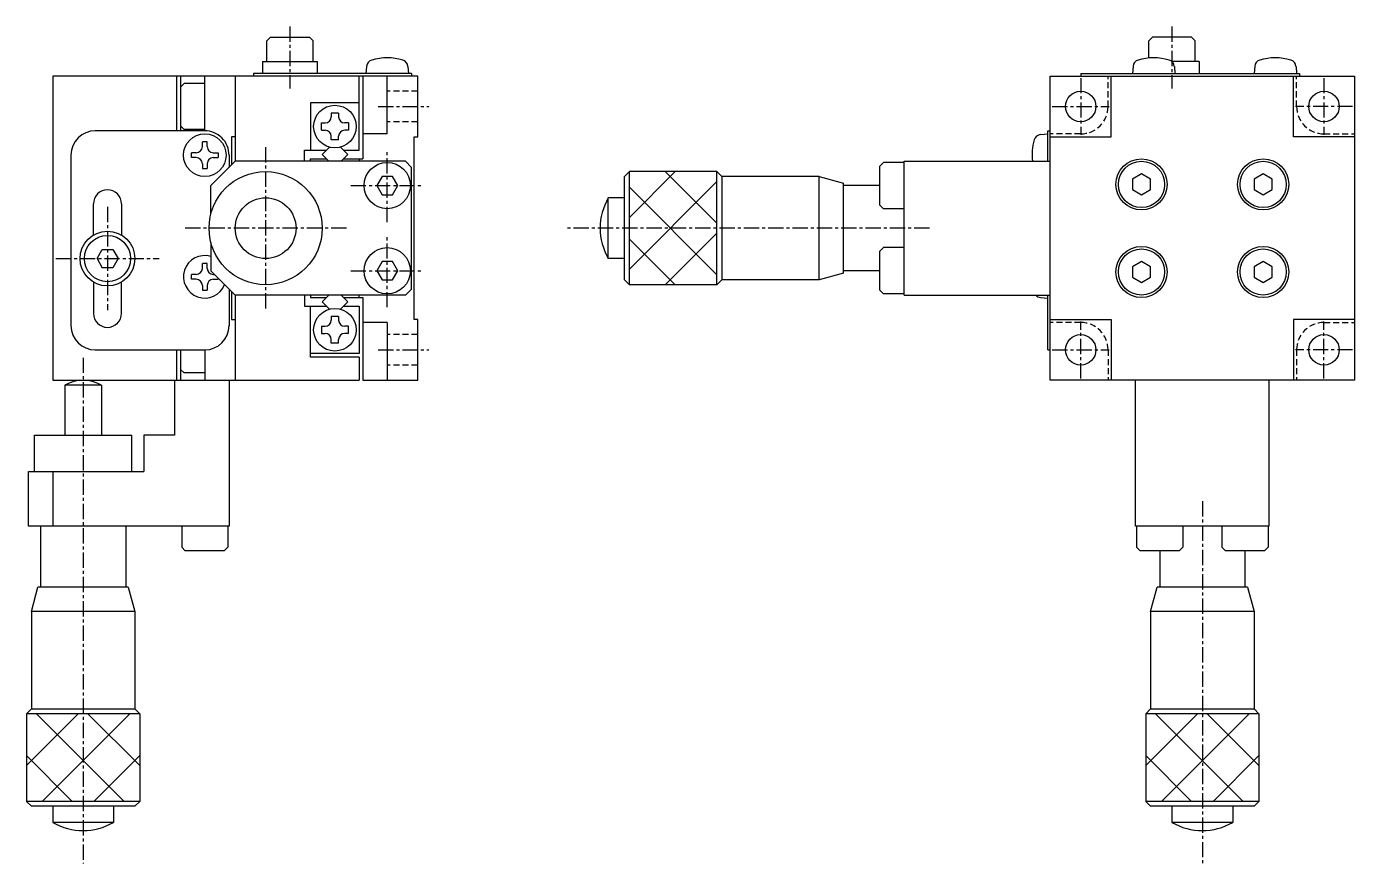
# Model space of a CAD drawing. Extents: x 172 to 409, y 113 to 266.
# Drawn here: x 299.5 to 408.7, y 154.3 to 223.1 of the extents above; entities that cross this region are included whole.
import ezdxf

# ---------------------------------------------------------------- set-up
doc = ezdxf.new("R2010")
doc.units = 0
doc.linetypes.add('CENTER', pattern=[2, 1.25, -0.25, 0.25, -0.25])
doc.linetypes.add('DASHED', pattern=[0.75, 0.5, -0.25])
doc.layers.get('0').update_dxf_attribs({"linetype": 'CONTINUOUS'})
doc.layers.add('CENTER', color=1, linetype='CENTER')

msp = doc.modelspace()

# ---------------------------------------------------------------- linework, layer by layer
at = {"color": 7, "linetype": 'CONTINUOUS'}
for p, q in [((319.55, 222.19), (319.25, 221.89)), ((319.25, 220.19), (319.25, 221.89)), ((319.55, 222.19), (322.75, 222.19)), ((322.75, 222.19), (323.05, 221.89)), ((323.05, 220.19), (323.05, 221.89)), ((392.05, 222.19), (391.75, 221.89)), ((391.75, 220.47), (391.75, 221.89)), ((395.25, 222.19), (392.05, 222.19)), ((395.25, 222.19), (395.55, 221.89)), ((395.55, 220.19), (395.55, 221.89)), ((318.9, 220.19), (323.4, 220.19)), ((318.9, 220.19), (318.9, 219.19)), ((323.4, 220.19), (323.4, 219.19)), ((327.45, 219.78), (327.4, 219.19)), ((330.85, 219.78), (330.9, 219.19)), ((390.46, 219.8), (390.4, 219.19)), ((395.9, 220.19), (393.64, 220.19)), ((393.85, 219.78), (393.9, 219.19)), ((395.9, 220.19), (395.9, 219.19)), ((400.46, 219.8), (400.4, 219.19)), ((403.85, 219.78), (403.9, 219.19)), ((301.65, 218.99), (301.65, 193.99)), ((331.65, 218.99), (301.65, 218.99)), ((311.85, 214.49), (311.85, 218.99)), ((312.15, 218.99), (312.15, 214.49)), ((312.15, 218.09), (312.45, 218.39)), ((314.15, 218.39), (312.45, 218.39)), ((314.15, 214.49), (314.15, 218.99)), ((316.65, 218.99), (316.65, 211.99)), ((331.15, 219.19), (318.15, 219.19)), ((318.15, 219.19), (318.15, 218.99)), ((326.85, 212.89), (326.85, 218.99)), ((327.15, 218.99), (327.15, 212.19)), ((329.15, 214.24), (329.15, 218.99)), ((331.15, 219.19), (331.15, 218.99)), ((331.65, 213.99), (331.65, 218.99)), ((383.65, 218.99), (408.65, 218.99)), ((383.65, 193.99), (383.65, 218.99)), ((386.15, 219.19), (386.15, 218.99)), ((386.15, 219.19), (404.15, 219.19)), ((388.65, 213.99), (388.65, 218.99)), ((403.65, 213.99), (403.65, 218.99)), ((404.15, 219.19), (404.15, 218.99)), ((408.65, 218.99), (408.65, 193.99)), ((326.85, 216.79), (322.85, 216.79)), ((322.85, 216.79), (322.85, 212.89)), ((323.75, 215.14), (324.05, 215.14)), ((323.75, 214.54), (323.75, 215.14)), ((325.15, 215.94), (324.55, 215.94)), ((324.55, 215.94), (324.55, 215.64)), ((325.15, 215.94), (325.15, 215.64)), ((325.95, 215.14), (325.65, 215.14)), ((325.95, 215.14), (325.95, 214.54)), ((314.15, 214.49), (305.15, 214.49)), ((312.15, 214.89), (312.45, 214.59)), ((314.15, 214.59), (312.45, 214.59)), ((316.35, 213.99), (316.35, 211.69)), ((316.65, 213.99), (316.35, 213.99)), ((323.75, 214.54), (324.05, 214.54)), ((324.55, 213.74), (324.55, 214.04)), ((325.15, 213.74), (325.15, 214.04)), ((325.95, 214.54), (325.65, 214.54)), ((329.15, 214.24), (327.15, 214.24)), ((331.35, 213.99), (331.65, 213.99)), ((331.35, 198.99), (331.35, 213.99)), ((382.86, 214.19), (383.45, 214.24)), ((383.45, 214.49), (383.65, 214.49)), ((383.45, 211.99), (383.45, 214.49)), ((383.65, 213.99), (388.65, 213.99)), ((408.65, 213.99), (403.65, 213.99)), ((313.95, 213.19), (313.95, 213.59)), ((314.35, 213.59), (313.95, 213.59)), ((314.35, 213.19), (314.35, 213.59)), ((322.35, 211.99), (322.35, 212.89)), ((322.35, 212.89), (324.14, 212.89)), ((323.79, 212.54), (324.4, 213.15)), ((325.15, 213.74), (324.55, 213.74)), ((325.3, 213.15), (325.91, 212.54)), ((325.56, 212.89), (326.85, 212.89)), ((303.15, 212.49), (303.15, 198.49)), ((313.45, 212.69), (313.05, 212.69)), ((313.05, 212.29), (313.05, 212.69)), ((313.45, 212.29), (313.05, 212.29)), ((313.95, 211.79), (313.95, 211.39)), ((314.35, 211.79), (314.35, 211.39)), ((314.65, 209.99), (316.65, 211.99)), ((314.85, 212.69), (315.25, 212.69)), ((314.85, 212.29), (315.25, 212.29)), ((315.25, 212.69), (315.25, 212.29)), ((316.15, 212.49), (316.15, 211.49)), ((330.65, 211.99), (316.65, 211.99)), ((322.85, 211.99), (322.85, 212.19)), ((322.85, 212.19), (324.14, 212.19)), ((324.34, 211.99), (323.79, 212.54)), ((325.91, 212.54), (325.36, 211.99)), ((325.56, 212.19), (327.15, 212.19)), ((326.85, 212.19), (326.85, 211.99)), ((331.15, 211.49), (330.65, 211.99)), ((369.65, 211.59), (369.95, 211.89)), ((371.65, 211.89), (369.95, 211.89)), ((371.65, 211.99), (383.65, 211.99)), ((371.65, 200.99), (371.65, 211.99)), ((313.95, 211.39), (314.35, 211.39)), ((328.72, 210.74), (328.29, 209.99)), ((329.59, 210.74), (328.72, 210.74)), ((330.02, 209.99), (329.59, 210.74)), ((331.15, 201.49), (331.15, 211.49)), ((348.65, 210.74), (349.05, 211.14)), ((348.65, 202.24), (348.65, 210.74)), ((356.25, 211.14), (349.05, 211.14)), ((356.25, 211.14), (356.65, 210.74)), ((364.65, 210.74), (356.65, 210.74)), ((356.65, 210.74), (356.65, 202.24)), ((364.65, 202.24), (364.65, 210.74)), ((364.65, 210.74), (366.65, 210.2)), ((369.65, 208.39), (369.65, 211.59)), ((391.15, 210.96), (390.4, 210.52)), ((391.9, 210.52), (391.15, 210.96)), ((401.15, 210.96), (400.4, 210.52)), ((401.9, 210.52), (401.15, 210.96)), ((314.65, 207.66), (314.65, 209.99)), ((328.29, 209.99), (328.72, 209.24)), ((329.59, 209.24), (330.02, 209.99)), ((366.65, 202.78), (366.65, 210.2)), ((369.65, 209.99), (366.65, 209.99)), ((390.4, 210.52), (390.4, 209.66)), ((390.4, 209.66), (391.15, 209.22)), ((391.15, 209.22), (391.9, 209.66)), ((391.9, 209.66), (391.9, 210.52)), ((400.4, 210.52), (400.4, 209.66)), ((400.4, 209.66), (401.15, 209.22)), ((401.15, 209.22), (401.9, 209.66)), ((401.9, 209.66), (401.9, 210.52)), ((305, 205.92), (305, 208.49)), ((307.3, 208.49), (307.3, 205.92)), ((328.72, 209.24), (329.59, 209.24)), ((348.65, 208.99), (347.32, 208.99)), ((369.65, 208.39), (369.95, 208.09)), ((371.65, 208.09), (369.95, 208.09)), ((314.65, 205.32), (314.65, 202.99)), ((305.29, 203.99), (305.72, 204.74)), ((305.72, 204.74), (306.59, 204.74)), ((306.59, 204.74), (307.02, 203.99)), ((369.65, 204.59), (369.95, 204.89)), ((369.65, 201.39), (369.65, 204.59)), ((371.65, 204.89), (369.95, 204.89)), ((305.29, 203.99), (305.72, 203.24)), ((306.59, 203.24), (305.72, 203.24)), ((307.02, 203.99), (306.59, 203.24)), ((313.95, 203.19), (313.95, 203.59)), ((314.35, 203.59), (313.95, 203.59)), ((314.35, 203.19), (314.35, 203.59)), ((328.72, 203.74), (328.29, 202.99)), ((329.59, 203.74), (328.72, 203.74)), ((330.02, 202.99), (329.59, 203.74)), ((348.65, 203.99), (347.32, 203.99)), ((391.15, 203.76), (390.4, 203.32)), ((390.4, 203.32), (390.4, 202.46)), ((391.9, 203.32), (391.15, 203.76)), ((391.9, 202.46), (391.9, 203.32)), ((401.15, 203.76), (400.4, 203.32)), ((400.4, 203.32), (400.4, 202.46)), ((401.9, 203.32), (401.15, 203.76)), ((401.9, 202.46), (401.9, 203.32)), ((305, 202.06), (305, 199.49)), ((307.3, 199.49), (307.3, 202.06)), ((313.45, 202.69), (313.05, 202.69)), ((313.05, 202.29), (313.05, 202.69)), ((313.45, 202.29), (313.05, 202.29)), ((316.65, 200.99), (314.65, 202.99)), ((314.85, 202.69), (314.95, 202.69)), ((314.85, 202.29), (315.25, 202.29)), ((315.25, 202.39), (315.25, 202.29)), ((328.29, 202.99), (328.72, 202.24)), ((328.72, 202.24), (329.59, 202.24)), ((329.59, 202.24), (330.02, 202.99)), ((348.65, 202.24), (349.05, 201.84)), ((356.25, 201.84), (356.65, 202.24)), ((364.65, 202.24), (356.65, 202.24)), ((366.65, 202.78), (364.65, 202.24)), ((369.65, 202.99), (366.65, 202.99)), ((390.4, 202.46), (391.15, 202.02)), ((391.15, 202.02), (391.9, 202.46)), ((400.4, 202.46), (401.15, 202.02)), ((401.15, 202.02), (401.9, 202.46)), ((313.95, 201.79), (313.95, 201.39)), ((313.95, 201.39), (314.35, 201.39)), ((314.35, 201.79), (314.35, 201.39)), ((316.15, 201.49), (316.15, 198.47)), ((316.35, 201.29), (316.35, 198.99)), ((316.65, 200.99), (316.65, 193.99)), ((330.65, 200.99), (316.65, 200.99)), ((322.35, 200.99), (322.35, 200.09)), ((322.85, 200.99), (322.85, 200.79)), ((324.34, 200.99), (323.79, 200.44)), ((325.91, 200.44), (325.36, 200.99)), ((326.85, 200.79), (326.85, 200.99)), ((330.65, 200.99), (331.15, 201.49)), ((356.25, 201.84), (349.05, 201.84)), ((369.65, 201.39), (369.95, 201.09)), ((371.65, 201.09), (369.95, 201.09)), ((371.65, 200.99), (383.65, 200.99)), ((383.45, 196.49), (383.45, 200.99)), ((322.35, 200.09), (324.14, 200.09)), ((322.85, 200.79), (324.14, 200.79)), ((322.85, 195.89), (322.85, 200.09)), ((323.79, 200.44), (324.4, 199.83)), ((325.3, 199.83), (325.91, 200.44)), ((325.56, 200.79), (327.15, 200.79)), ((325.56, 200.09), (326.85, 200.09)), ((326.85, 200.09), (326.85, 196.19)), ((327.15, 200.79), (327.15, 193.99)), ((382.85, 200.79), (383.45, 200.74)), ((316.35, 198.99), (316.65, 198.99)), ((324.55, 199.24), (324.55, 198.94)), ((325.15, 199.24), (324.55, 199.24)), ((325.15, 199.24), (325.15, 198.94)), ((329.15, 198.74), (327.15, 198.74)), ((329.15, 198.74), (329.15, 193.99)), ((331.65, 198.99), (331.35, 198.99)), ((331.65, 193.99), (331.65, 198.99)), ((383.65, 198.99), (388.65, 198.99)), ((388.65, 198.99), (388.65, 193.99)), ((408.65, 198.99), (403.65, 198.99)), ((403.65, 198.99), (403.65, 193.99)), ((323.75, 198.44), (323.75, 197.84)), ((323.75, 198.44), (324.05, 198.44)), ((323.75, 197.84), (324.05, 197.84)), ((325.95, 198.44), (325.65, 198.44)), ((325.95, 197.84), (325.65, 197.84)), ((325.95, 197.84), (325.95, 198.44)), ((305.15, 196.49), (314.15, 196.49)), ((311.85, 193.99), (311.85, 196.49)), ((312.15, 196.49), (312.15, 193.99)), ((314.15, 196.49), (314.15, 193.99)), ((324.55, 197.04), (324.55, 197.34)), ((325.15, 197.04), (324.55, 197.04)), ((325.15, 197.04), (325.15, 197.34)), ((383.45, 196.49), (383.65, 196.49)), ((326.85, 196.19), (322.85, 196.19)), ((326.85, 195.89), (322.85, 195.89)), ((326.85, 195.89), (326.85, 193.99)), ((312.16, 194.89), (312.46, 194.59)), ((314.16, 194.59), (312.46, 194.59)), ((301.65, 193.99), (326.85, 193.99)), ((302.65, 193.59), (302.65, 189.49)), ((305.65, 193.59), (305.65, 189.49)), ((311.65, 193.99), (311.65, 189.49)), ((316.15, 193.99), (316.15, 181.99)), ((327.15, 193.99), (331.65, 193.99)), ((408.65, 193.99), (383.65, 193.99)), ((390.65, 181.99), (390.65, 193.99)), ((401.65, 181.99), (401.65, 193.99)), ((300.15, 189.49), (308.15, 189.49)), ((300.15, 186.49), (300.15, 189.49)), ((308.15, 186.49), (308.15, 189.49)), ((311.65, 189.49), (309.15, 189.49)), ((309.15, 189.49), (309.15, 186.49)), ((299.65, 186.49), (309.15, 186.49)), ((299.65, 181.99), (299.65, 186.49)), ((301.65, 186.49), (301.65, 181.99)), ((316.15, 181.99), (299.65, 181.99)), ((300.65, 181.99), (300.65, 176.99)), ((307.65, 181.99), (307.65, 176.99)), ((312.25, 181.99), (312.25, 180.29)), ((316.05, 181.99), (316.05, 180.29)), ((401.65, 181.99), (390.65, 181.99)), ((390.75, 181.99), (390.75, 180.29)), ((394.55, 181.99), (394.55, 180.29)), ((397.75, 181.99), (397.75, 180.29)), ((401.55, 181.99), (401.55, 180.29)), ((312.55, 179.99), (312.25, 180.29)), ((315.75, 179.99), (316.05, 180.29)), ((391.05, 179.99), (390.75, 180.29)), ((394.25, 179.99), (394.55, 180.29)), ((398.05, 179.99), (397.75, 180.29)), ((401.25, 179.99), (401.55, 180.29)), ((315.75, 179.99), (312.55, 179.99)), ((394.25, 179.99), (391.05, 179.99)), ((392.65, 179.99), (392.65, 176.99)), ((401.25, 179.99), (398.05, 179.99)), ((399.65, 179.99), (399.65, 176.99)), ((299.9, 174.99), (300.44, 176.99)), ((307.86, 176.99), (300.44, 176.99)), ((307.86, 176.99), (308.4, 174.99)), ((391.9, 174.99), (392.44, 176.99)), ((399.87, 176.99), (392.44, 176.99)), ((399.87, 176.99), (400.4, 174.99)), ((308.4, 174.99), (299.9, 174.99)), ((299.9, 174.99), (299.9, 166.99)), ((308.4, 174.99), (308.4, 166.99)), ((400.4, 174.99), (391.9, 174.99)), ((391.9, 174.99), (391.9, 166.99)), ((400.4, 174.99), (400.4, 166.99)), ((299.5, 166.59), (299.9, 166.99)), ((299.5, 166.59), (299.5, 159.39)), ((299.9, 166.99), (308.4, 166.99)), ((308.8, 166.59), (308.4, 166.99)), ((308.8, 166.59), (308.8, 159.39)), ((391.5, 166.59), (391.9, 166.99)), ((391.5, 166.59), (391.5, 159.39)), ((391.9, 166.99), (400.4, 166.99)), ((400.8, 166.59), (400.4, 166.99)), ((400.8, 166.59), (400.8, 159.39)), ((299.9, 158.99), (299.5, 159.39)), ((308.4, 158.99), (308.8, 159.39)), ((391.9, 158.99), (391.5, 159.39)), ((400.4, 158.99), (400.8, 159.39)), ((308.4, 158.99), (299.9, 158.99)), ((301.65, 158.99), (301.65, 157.66)), ((306.65, 158.99), (306.65, 157.66)), ((400.4, 158.99), (391.9, 158.99)), ((393.65, 158.99), (393.65, 157.66)), ((398.65, 158.99), (398.65, 157.66))]:
    msp.add_line(p, q, dxfattribs=at)
at = {"color": 3, "linetype": 'DASHED'}
for p, q in [((388.4, 216.49), (388.4, 218.99)), ((403.9, 216.49), (403.9, 218.99)), ((331.65, 217.74), (329.15, 217.74)), ((331.65, 215.24), (329.15, 215.24)), ((386.15, 214.24), (383.65, 214.24)), ((406.15, 214.24), (408.65, 214.24)), ((386.15, 198.74), (383.65, 198.74)), ((406.15, 198.74), (408.65, 198.74)), ((331.65, 197.74), (329.15, 197.74)), ((388.4, 196.49), (388.4, 193.99)), ((403.9, 196.49), (403.9, 193.99)), ((331.65, 195.24), (329.15, 195.24))]:
    msp.add_line(p, q, dxfattribs=at)
at = {"color": 3, "linetype": 'CONTINUOUS'}
for p, q in [((352.82, 211.14), (349.05, 207.37)), ((349.05, 201.84), (349.05, 211.14)), ((352, 211.14), (356.25, 206.89)), ((356.25, 211.14), (356.25, 211.13)), ((356.25, 201.84), (356.25, 211.14)), ((356.25, 210.33), (349.05, 203.13)), ((349.05, 209.85), (356.25, 202.65)), ((347.32, 203.99), (347.32, 208.99)), ((349.05, 205.6), (352.82, 201.84)), ((356.25, 206.09), (352, 201.84)), ((356.25, 201.85), (356.25, 201.84)), ((305.65, 193.59), (302.65, 193.59)), ((308.8, 166.59), (299.5, 166.59)), ((299.5, 162.34), (303.75, 166.59)), ((299.5, 166.58), (299.51, 166.59)), ((300.31, 166.59), (307.51, 159.39)), ((300.79, 159.39), (307.99, 166.59)), ((304.55, 166.59), (308.8, 162.34)), ((308.79, 166.59), (308.8, 166.58)), ((400.8, 166.59), (391.5, 166.59)), ((391.5, 162.34), (395.75, 166.59)), ((391.5, 166.58), (391.51, 166.59)), ((392.31, 166.59), (399.51, 159.39)), ((392.8, 159.39), (400, 166.59)), ((396.55, 166.59), (400.8, 162.34)), ((400.8, 166.59), (400.8, 166.58)), ((299.5, 163.15), (303.26, 159.39)), ((305.03, 159.39), (308.8, 163.15)), ((391.5, 163.15), (395.27, 159.39)), ((397.04, 159.39), (400.8, 163.15)), ((308.8, 159.39), (299.5, 159.39)), ((400.8, 159.39), (391.5, 159.39)), ((306.65, 157.66), (301.65, 157.66)), ((398.65, 157.66), (393.65, 157.66))]:
    msp.add_line(p, q, dxfattribs=at)
at = {"color": 7, "linetype": 'CONTINUOUS'}
for centre, radius in [((386.15, 216.49), 1.25), ((406.15, 216.49), 1.25), ((324.85, 214.84), 1.75), ((314.15, 212.49), 1.75), ((329.15, 209.99), 1.9), ((391.15, 210.09), 2.1), ((391.15, 210.09), 1.9), ((401.15, 210.09), 2.1), ((401.15, 210.09), 1.9), ((319.15, 206.49), 4.65), ((319.15, 206.49), 2.5), ((306.15, 203.99), 2.25), ((306.15, 203.99), 1.9), ((329.15, 202.99), 1.9), ((391.15, 202.89), 2.1), ((391.15, 202.89), 1.9), ((401.15, 202.89), 2.1), ((401.15, 202.89), 1.9), ((324.85, 198.14), 1.75), ((386.15, 196.49), 1.25), ((406.15, 196.49), 1.25)]:
    msp.add_circle(centre, radius, dxfattribs=at)
for centre, radius, start, end in [((328.05, 219.73), 0.6, 106.352, 175.03), ((329.15, 215.99), 4.5, 73.607, 106.393), ((330.25, 219.73), 0.6, 4.97, 73.648), ((391.03, 219.75), 0.58, 106.5873, 175), ((392.15, 215.99), 4.5, 73.6123, 106.5873), ((393.25, 219.73), 0.6, 5, 73.6123), ((401.03, 219.75), 0.58, 106.5873, 175), ((402.15, 215.99), 4.5, 73.6123, 106.5873), ((403.25, 219.73), 0.6, 5, 73.6123), ((324.05, 215.64), 0.5, 270, 0), ((325.65, 215.64), 0.5, 180, 270), ((305.15, 212.49), 2, 90, 180), ((314.15, 212.49), 2, 359.9995, 90), ((324.05, 214.04), 0.5, 0, 90), ((325.65, 214.04), 0.5, 90, 180), ((382.91, 213.59), 0.6, 95, 163.6123), ((313.45, 213.19), 0.5, 270, 0), ((314.85, 213.19), 0.5, 180, 270), ((386.65, 212.49), 4.5, 163.6123, 186.3794), ((313.45, 211.79), 0.5, 0, 90), ((314.85, 211.79), 0.5, 90, 180), ((306.15, 208.49), 1.15, 0, 180), ((351.65, 206.49), 5, 149.999, 210.001), ((314.15, 202.49), 1.75, 73.3984, 338.8322), ((313.45, 203.19), 0.5, 270, 0), ((314.85, 203.19), 0.5, 180, 270), ((313.45, 201.79), 0.5, 0, 90), ((314.85, 201.79), 0.5, 90, 180), ((382.9, 201.37), 0.58, 221.0552, 265), ((306.15, 199.49), 1.15, 180, 0), ((324.05, 198.94), 0.5, 270, 0), ((325.65, 198.94), 0.5, 180, 270), ((305.15, 198.49), 2, 180, 270), ((314.15, 198.49), 2, 270, 0), ((324.05, 197.34), 0.5, 0, 90), ((325.65, 197.34), 0.5, 90, 180), ((304.15, 190.99), 3, 59.999, 120.001), ((304.15, 161.99), 5, 239.999, 300.001), ((396.15, 161.99), 5, 239.999, 300.001)]:
    msp.add_arc(centre, radius, start, end, dxfattribs=at)
at = {"color": 3, "linetype": 'DASHED'}
for centre, start, end in [((386.15, 216.49), 270, 0), ((406.15, 216.49), 180, 270), ((386.15, 196.49), 0, 90), ((406.15, 196.49), 90, 180)]:
    msp.add_arc(centre, 2.25, start, end, dxfattribs=at)
at = {"layer": 'CENTER', "color": 1, "linetype": 'CENTER'}
for p, q in [((321.15, 223.06), (321.15, 217.96)), ((393.65, 223.06), (393.65, 217.96)), ((386.15, 218.83), (386.15, 214.15)), ((406.15, 218.83), (406.15, 214.15)), ((328.41, 216.49), (332.58, 216.49)), ((383.81, 216.49), (388.5, 216.49)), ((408.5, 216.49), (403.81, 216.49)), ((319.15, 213.14), (319.15, 199.84)), ((329.15, 206.99), (329.15, 212.99)), ((326.15, 209.99), (332.15, 209.99)), ((306.15, 208.24), (306.15, 199.74)), ((325.8, 206.49), (312.5, 206.49)), ((373.72, 206.49), (343.95, 206.49)), ((329.15, 199.99), (329.15, 205.95)), ((301.9, 203.99), (310.4, 203.99)), ((326.15, 202.99), (332.15, 202.99)), ((386.15, 194.15), (386.15, 198.83)), ((406.15, 194.15), (406.15, 198.83)), ((328.41, 196.49), (332.58, 196.49)), ((383.81, 196.49), (388.5, 196.49)), ((408.5, 196.49), (403.81, 196.49)), ((304.15, 195.84), (304.15, 154.29)), ((396.15, 184.05), (396.15, 154.29))]:
    msp.add_line(p, q, dxfattribs=at)

doc.saveas('drawing.dxf')
